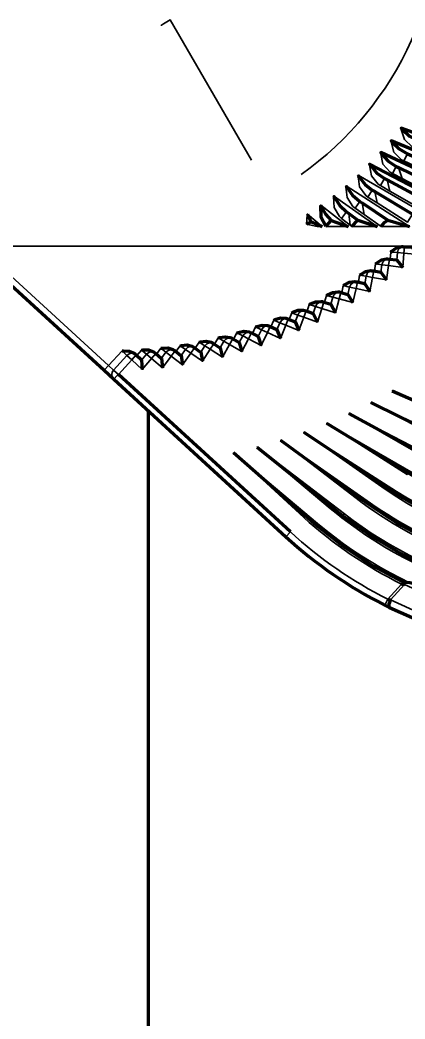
# Model space of a CAD drawing. Header units: millimetres. Extents: x 0 to 174, y 0 to 33.
# Drawn here: x 31.323 to 31.668, y 16.521 to 17.417 of the extents above; entities that cross this region are included whole.
import ezdxf

# ---------------------------------------------------------------- set-up
doc = ezdxf.new("R2010")
doc.units = ezdxf.units.MM
doc.layers.add('PDF2_형상', color=157, linetype='Continuous', true_color=0x405f80)

msp = doc.modelspace()

# ---------------------------------------------------------------- linework, layer by layer
at = {"layer": 'PDF2_형상', "lineweight": 35}
for points in [[(31.44945, 17.41153), (31.44972, 17.41181), (31.45014, 17.41194), (31.45194, 17.41306), (31.45792, 17.41653), (31.53055, 17.29083)], [(31.57514, 17.27806), (31.58319, 17.28389), (31.59083, 17.29), (31.59833, 17.29625), (31.6057, 17.30292), (31.61278, 17.30972), (31.61958, 17.31681), (31.62625, 17.32403), (31.63264, 17.33153), (31.63875, 17.33931), (31.64458, 17.34722), (31.65028, 17.35528), (31.65555, 17.36361), (31.66056, 17.37194), (31.66528, 17.38056), (31.66986, 17.38944), (31.67403, 17.39833), (31.67778, 17.40736), (31.67917, 17.41056)], [(31.66472, 17.31958), (31.66486, 17.31847), (31.66778, 17.30944), (31.67472, 17.30292), (31.67694, 17.30181), (31.67972, 17.30847)], [(31.65583, 17.30833), (31.65583, 17.30736), (31.65833, 17.29819), (31.665, 17.29125), (31.66722, 17.29014), (31.67028, 17.29667)], [(31.64639, 17.29764), (31.64639, 17.29667), (31.64847, 17.28736), (31.65486, 17.28014), (31.65695, 17.27889), (31.66028, 17.28528)], [(31.63653, 17.28722), (31.63639, 17.28625), (31.63819, 17.27694), (31.64417, 17.26944), (31.64625, 17.26806), (31.64986, 17.27431)], [(31.6625, 17.28417), (31.66569, 17.27431), (31.69403, 17.25958), (31.69792, 17.26708)], [(31.67611, 17.28597), (31.66722, 17.29014)], [(31.69514, 17.2375), (31.62611, 17.27736), (31.62597, 17.27639)], [(31.62611, 17.27639), (31.62736, 17.26694), (31.63306, 17.25917), (31.635, 17.25778), (31.63889, 17.26389)], [(31.66569, 17.27431), (31.65695, 17.27889)], [(31.62972, 17.2525), (31.63153, 17.24222), (31.64681, 17.23153), (31.67236, 17.23153), (31.61542, 17.26792), (31.61528, 17.26694), (31.61625, 17.2575), (31.62153, 17.24944), (31.62347, 17.24792), (31.62764, 17.25389)], [(31.65472, 17.26319), (31.64625, 17.26806)], [(31.65208, 17.2732), (31.65472, 17.26319), (31.68236, 17.24722), (31.68667, 17.25458)], [(31.61778, 17.24292), (31.61917, 17.23264), (31.62055, 17.23153), (31.64333, 17.23153), (31.60417, 17.25903), (31.60403, 17.25805), (31.60458, 17.24847), (31.60958, 17.24028), (31.61139, 17.23861), (31.61583, 17.24444)], [(31.64333, 17.2525), (31.635, 17.25778)], [(31.64111, 17.26264), (31.64333, 17.2525), (31.67028, 17.23528), (31.67486, 17.2425)], [(31.59722, 17.23153), (31.61736, 17.23153), (31.59264, 17.25056), (31.5925, 17.24958)], [(31.63153, 17.24222), (31.62347, 17.24792)], [(31.58056, 17.24153), (31.58, 17.23361), (31.58944, 17.23153), (31.59, 17.23153)], [(31.59, 17.23306), (31.59, 17.23153), (31.59389, 17.23153), (31.58083, 17.2425), (31.58056, 17.24167)], [(31.61917, 17.23264), (31.61139, 17.23861)], [(31.68167, 17.20792), (31.68167, 17.21389), (31.27611, 17.21389), (31.28583, 17.21389), (31.40264, 17.1068), (31.39875, 17.1025)], [(31.655, 17.20208), (31.65555, 17.20847), (31.66139, 17.20806), (31.66722, 17.2075), (31.66778, 17.21333), (31.66555, 17.21319), (31.66361, 17.21208), (31.66208, 17.21042), (31.66139, 17.20806), (31.66083, 17.20125)], [(31.41139, 17.09889), (31.42333, 17.11195), (31.43278, 17.10333), (31.44097, 17.11319), (31.45083, 17.10486), (31.45875, 17.11514), (31.46889, 17.10736), (31.47625, 17.11792), (31.48681, 17.11056), (31.49375, 17.12139), (31.50458, 17.11444), (31.51097, 17.1257), (31.52208, 17.11931), (31.52806, 17.13069), (31.53945, 17.12472), (31.54486, 17.13639), (31.55653, 17.13097), (31.56139, 17.14292), (31.57319, 17.13805), (31.57764, 17.15014), (31.58972, 17.14569), (31.59361, 17.15806), (31.60583, 17.15417), (31.60917, 17.16667), (31.62153, 17.16333), (31.6243, 17.17583), (31.63681, 17.17306), (31.63903, 17.18583), (31.65167, 17.18361), (31.65333, 17.19639), (31.66611, 17.19472), (31.66722, 17.2075), (31.68, 17.20639)], [(31.64097, 17.19153), (31.64181, 17.19792), (31.6475, 17.19708), (31.64667, 17.19042)], [(31.62639, 17.18153), (31.6275, 17.18778), (31.63333, 17.1868), (31.63208, 17.18014)], [(31.61153, 17.17208), (31.61292, 17.17847), (31.61861, 17.17708), (31.61708, 17.17056)], [(31.59611, 17.16347), (31.59778, 17.16958), (31.60347, 17.16819), (31.60167, 17.16167)], [(31.58042, 17.15542), (31.58236, 17.16153), (31.58792, 17.15972), (31.59361, 17.15806), (31.59542, 17.16361), (31.59319, 17.16389), (31.59097, 17.16333), (31.5893, 17.16194), (31.58792, 17.15972), (31.58597, 17.15333)], [(31.54806, 17.14139), (31.55055, 17.14736), (31.55597, 17.14514), (31.56139, 17.14292), (31.56361, 17.14833), (31.56153, 17.14875), (31.55931, 17.14847), (31.5575, 17.14722), (31.55597, 17.14514), (31.55333, 17.13889)], [(31.56444, 17.14806), (31.56667, 17.15417), (31.57208, 17.15208), (31.56986, 17.14583)], [(31.53153, 17.13556), (31.53417, 17.14139), (31.53958, 17.13889), (31.53667, 17.13278)], [(31.49764, 17.12597), (31.50083, 17.13153), (31.50583, 17.12861), (31.5025, 17.12278)], [(31.51458, 17.13042), (31.51764, 17.13611), (31.52278, 17.13333), (31.52806, 17.13069), (31.53069, 17.13597), (31.52861, 17.13653), (31.52639, 17.13639), (31.52444, 17.13528), (31.52278, 17.13333), (31.51972, 17.12736)], [(31.44542, 17.11708), (31.44945, 17.12222), (31.45403, 17.11875), (31.45875, 17.11514), (31.46236, 17.11986), (31.46028, 17.12083), (31.45819, 17.12097), (31.45597, 17.12028), (31.45403, 17.11875), (31.45, 17.11333)], [(31.46292, 17.11931), (31.46667, 17.12458), (31.47153, 17.12125), (31.47625, 17.11792), (31.47972, 17.12264), (31.47764, 17.12361), (31.47542, 17.12375), (31.47333, 17.12292), (31.47153, 17.12125), (31.46764, 17.11569)], [(31.48028, 17.12222), (31.48375, 17.12764), (31.48875, 17.12458), (31.49375, 17.12139), (31.49681, 17.12639), (31.49486, 17.12722), (31.49264, 17.12722), (31.49056, 17.12639), (31.48875, 17.12458), (31.48514, 17.11889)], [(31.42792, 17.11569), (31.43208, 17.12069), (31.43653, 17.11695), (31.43222, 17.11167)], [(31.73514, 17.04972), (31.73431, 17.04806), (31.65681, 17.08417), (31.74778, 17.04653), (31.74708, 17.04458)], [(31.7143, 17.03583), (31.71347, 17.03417), (31.63764, 17.07361), (31.72681, 17.03195), (31.72597, 17.03014)], [(31.69305, 17.02278), (31.69208, 17.02111), (31.61792, 17.06389), (31.70528, 17.01833), (31.70444, 17.01667)], [(31.67111, 17.01056), (31.67, 17.00903), (31.59792, 17.055), (31.68319, 17.00569), (31.68222, 17.00403)], [(31.64861, 16.99944), (31.6475, 16.99792), (31.5775, 17.04694), (31.66056, 16.99403), (31.65944, 16.99236)], [(31.60236, 16.98014), (31.60125, 16.97875), (31.5357, 17.03375), (31.61389, 16.97375), (31.61264, 16.97222)], [(31.6257, 16.98931), (31.62458, 16.98778), (31.55667, 17.03986), (31.63736, 16.98347), (31.63625, 16.9818)], [(31.57875, 16.97208), (31.5775, 16.97069), (31.51444, 17.02847), (31.58986, 16.96514), (31.58847, 16.96361)], [(31.66056, 16.99403), (31.66889, 16.98889), (31.67736, 16.98389), (31.68597, 16.97917), (31.69472, 16.97472), (31.70361, 16.97028), (31.7125, 16.96625), (31.72167, 16.96236), (31.73083, 16.95875), (31.74, 16.95542), (31.7493, 16.95222), (31.74944, 16.95222)], [(31.61389, 16.97375), (31.62167, 16.96792), (31.62972, 16.96222), (31.63792, 16.95667), (31.64625, 16.95139), (31.65472, 16.94639), (31.66319, 16.94153), (31.67194, 16.93694), (31.68069, 16.9325), (31.68958, 16.92833), (31.69861, 16.92431), (31.69875, 16.92431)], [(31.58986, 16.96514), (31.5975, 16.95889), (31.60528, 16.95292), (31.61319, 16.94708), (31.62125, 16.94139), (31.62945, 16.93597), (31.63778, 16.93083), (31.64625, 16.92583), (31.65486, 16.92097), (31.66361, 16.91639), (31.67236, 16.91208), (31.6725, 16.91208)], [(31.65, 16.89208), (31.65278, 16.89736), (31.66514, 16.91097), (31.66611, 16.91278)], [(31.66889, 16.91222), (31.66778, 16.91042), (31.65528, 16.8968), (31.68208, 16.88458), (31.71055, 16.8743), (31.74014, 16.86597), (31.77056, 16.85986)], [(31.77903, 16.87667), (31.74694, 16.88264), (31.71611, 16.89111), (31.68653, 16.90194), (31.66778, 16.91042)]]:
    msp.add_lwpolyline(points, dxfattribs=at)
at = {"layer": 'PDF2_형상', "lineweight": 70}
for points in [[(31.66486, 17.31847), (31.66555, 17.31861), (31.67222, 17.3125), (31.67972, 17.30847), (31.68195, 17.30764), (31.71875, 17.29361), (31.72792, 17.29028), (31.73056, 17.2893), (31.75972, 17.27875), (31.76167, 17.28431), (31.66472, 17.31958), (31.66555, 17.31861)], [(31.65583, 17.30736), (31.65653, 17.30736), (31.66306, 17.30097), (31.67028, 17.29667), (31.6725, 17.29569), (31.70861, 17.28014), (31.71764, 17.27639), (31.72028, 17.27528), (31.74889, 17.26347), (31.75111, 17.26889), (31.65583, 17.30833), (31.65653, 17.30736)], [(31.74875, 17.2375), (31.74736, 17.24681), (31.74083, 17.25361), (31.73986, 17.25403), (31.64639, 17.29764), (31.64708, 17.29653), (31.64639, 17.29667)], [(31.64708, 17.29653), (31.65319, 17.28986), (31.66028, 17.28528), (31.6625, 17.28417), (31.69792, 17.26708), (31.7068, 17.26292), (31.70931, 17.26167), (31.73736, 17.24861), (31.73986, 17.25403)], [(31.72792, 17.23958), (31.63653, 17.28722), (31.63722, 17.28625), (31.63639, 17.28625)], [(31.63722, 17.28625), (31.64306, 17.27931), (31.64986, 17.27431), (31.65208, 17.2732), (31.68667, 17.25458), (31.69542, 17.25), (31.69792, 17.24861), (31.71931, 17.2375), (31.71847, 17.23764)], [(31.62611, 17.27736), (31.6268, 17.27625), (31.62597, 17.27639)], [(31.6268, 17.27625), (31.63236, 17.26917), (31.63889, 17.26389), (31.64111, 17.26264), (31.67486, 17.2425), (31.68333, 17.2375)], [(31.16083, 17.27236), (31.16083, 14.45611), (31.43833, 14.45611), (31.43833, 17.06611)], [(31.61542, 17.26792), (31.61597, 17.26681), (31.61528, 17.26694)], [(31.61597, 17.26681), (31.62125, 17.25945), (31.62764, 17.25389), (31.62972, 17.2525), (31.65292, 17.23722), (31.67236, 17.23153)], [(31.60417, 17.25903), (31.60486, 17.25792), (31.60403, 17.25805)], [(31.60486, 17.25792), (31.60972, 17.25028), (31.61583, 17.24444), (31.61778, 17.24292), (31.62597, 17.23708), (31.64333, 17.23153)], [(31.59264, 17.25056), (31.59319, 17.2493), (31.5925, 17.24958), (31.59264, 17.24), (31.59722, 17.23167)], [(31.59319, 17.2493), (31.59694, 17.2425), (31.60208, 17.23681), (31.61736, 17.23153)], [(31.58083, 17.2425), (31.58125, 17.24139), (31.58056, 17.24167)], [(31.58125, 17.24139), (31.58403, 17.23569), (31.59, 17.23306), (31.59389, 17.23153)], [(31.58, 17.23361), (31.58403, 17.23569)], [(31.59722, 17.23153), (31.60208, 17.23681)], [(31.62055, 17.23153), (31.62597, 17.23708)], [(31.64681, 17.23153), (31.64986, 17.23514), (31.65292, 17.23722)], [(31.65555, 17.20847), (31.65653, 17.2093), (31.6607, 17.21222), (31.66528, 17.21361), (31.66625, 17.21347), (31.66778, 17.21333), (31.67431, 17.21278), (31.67445, 17.21278), (31.68, 17.20639)], [(31.64181, 17.19792), (31.64278, 17.19861), (31.64708, 17.20139), (31.65167, 17.2025), (31.65264, 17.20236), (31.65417, 17.20222), (31.6607, 17.20139), (31.6607, 17.20125), (31.66083, 17.20125), (31.66611, 17.19472)], [(31.6275, 17.18778), (31.62847, 17.18847), (31.63292, 17.19111), (31.63764, 17.19194), (31.63861, 17.19181), (31.64014, 17.19167), (31.64653, 17.19042), (31.64667, 17.19042), (31.65167, 17.18361)], [(31.61292, 17.17847), (31.61389, 17.17903), (31.61847, 17.18139), (31.6232, 17.18208), (31.62417, 17.18194), (31.62556, 17.18167), (31.63194, 17.18028), (31.63208, 17.18014), (31.63681, 17.17306)], [(31.59778, 17.16958), (31.59889, 17.17028), (31.60347, 17.17236), (31.60819, 17.17292), (31.60917, 17.17278), (31.61069, 17.17236), (31.61694, 17.17056), (31.61708, 17.17056), (31.62153, 17.16333)], [(31.58236, 17.16153), (31.58347, 17.16208), (31.5882, 17.16403), (31.59292, 17.1643), (31.59389, 17.16417), (31.59542, 17.16361), (31.60167, 17.16167), (31.60583, 17.15417)], [(31.60167, 17.16167), (31.60167, 17.16167)], [(31.55055, 17.14736), (31.55167, 17.14792), (31.55653, 17.14944), (31.56139, 17.14931), (31.56222, 17.14889), (31.56361, 17.14833), (31.56972, 17.14583), (31.56986, 17.14583), (31.57319, 17.13805)], [(31.56667, 17.15417), (31.56778, 17.15458), (31.5725, 17.15639), (31.57736, 17.15653), (31.57833, 17.15611), (31.57972, 17.15569), (31.58583, 17.15347), (31.58597, 17.15333), (31.58972, 17.14569)], [(31.53417, 17.14139), (31.53542, 17.14181), (31.54028, 17.14306), (31.545, 17.14278), (31.54597, 17.14236), (31.54736, 17.14181), (31.55333, 17.13903), (31.55333, 17.13889), (31.55653, 17.13097)], [(31.50083, 17.13153), (31.50194, 17.13181), (31.50708, 17.13264), (31.51167, 17.13194), (31.51264, 17.13153), (31.51389, 17.13083), (31.51958, 17.1275), (31.51972, 17.12736), (31.52208, 17.11931)], [(31.51764, 17.13611), (31.51875, 17.13639), (31.52375, 17.1375), (31.52847, 17.13694), (31.52945, 17.13653), (31.53069, 17.13597), (31.53653, 17.13292), (31.53667, 17.13278), (31.53945, 17.12472)], [(31.44945, 17.12222), (31.45055, 17.12236), (31.4557, 17.12264), (31.46028, 17.12125), (31.46111, 17.12069), (31.46236, 17.11986), (31.4675, 17.11583), (31.46764, 17.11569), (31.46889, 17.10736)], [(31.46667, 17.12458), (31.46792, 17.12486), (31.47292, 17.12528), (31.47764, 17.12403), (31.47847, 17.12361), (31.47972, 17.12264), (31.485, 17.11889), (31.48514, 17.11889), (31.48681, 17.11056)], [(31.48375, 17.12764), (31.485, 17.12792), (31.49014, 17.12861), (31.49472, 17.12764), (31.49555, 17.12722), (31.49681, 17.12639), (31.50236, 17.12278), (31.5025, 17.12278), (31.50458, 17.11444)], [(31.41472, 17.11986), (31.41583, 17.11986), (31.42097, 17.11972), (31.42542, 17.11792), (31.42625, 17.11736), (31.42736, 17.11625), (31.43208, 17.11181), (31.43222, 17.11181), (31.43222, 17.11167), (31.43278, 17.10333)], [(31.43208, 17.12069), (31.43333, 17.12083), (31.43833, 17.12083), (31.44292, 17.11917), (31.44375, 17.11861), (31.44486, 17.11764), (31.44986, 17.11347), (31.45, 17.11333), (31.45083, 17.10486)], [(31.56556, 16.95764), (31.41139, 17.09889)], [(31.65681, 17.08417), (31.73514, 17.04972), (31.74708, 17.04458), (31.77611, 17.03389), (31.80597, 17.02542), (31.83625, 17.01958), (31.83597, 17.0175), (31.83847, 17.01778)], [(31.63764, 17.07361), (31.7143, 17.03583), (31.72597, 17.03014), (31.75458, 17.01806), (31.78403, 17.00847), (31.81403, 17.00111), (31.81375, 16.99917), (31.81625, 16.9993)], [(31.61792, 17.06389), (31.69305, 17.02278), (31.70444, 17.01667), (31.73236, 17.00333), (31.76139, 16.99236), (31.79111, 16.98375), (31.79055, 16.9818), (31.7932, 16.9818)], [(31.59792, 17.055), (31.67111, 17.01056), (31.68222, 17.00403), (31.70958, 16.98944), (31.73805, 16.97722), (31.76736, 16.9675), (31.76681, 16.96542), (31.76944, 16.96542)], [(31.5775, 17.04694), (31.64861, 16.99944), (31.65944, 16.99236), (31.68625, 16.97667), (31.71417, 16.96319), (31.74306, 16.95208), (31.74236, 16.95014), (31.74486, 16.95)], [(31.5357, 17.03375), (31.60236, 16.98014), (31.61264, 16.97222), (31.63792, 16.95417), (31.66458, 16.93833), (31.69236, 16.92486), (31.69153, 16.92292), (31.69403, 16.9225)], [(31.55667, 17.03986), (31.6257, 16.98931), (31.63625, 16.9818), (31.66236, 16.96486), (31.68958, 16.95028), (31.71792, 16.93792), (31.71722, 16.93597), (31.71972, 16.93569)], [(31.78528, 16.8775), (31.77931, 16.87889), (31.76986, 16.88097), (31.73861, 16.88889), (31.71236, 16.89736), (31.68292, 16.90917), (31.68069, 16.91), (31.6725, 16.91208), (31.66889, 16.91222), (31.66611, 16.91278), (31.63889, 16.9275), (31.61305, 16.94458), (31.58847, 16.96361), (31.57875, 16.97208), (31.51444, 17.02847)], [(31.66514, 16.91097), (31.66778, 16.91042)], [(31.65278, 16.89736), (31.65528, 16.8968), (31.65375, 16.89292), (31.65361, 16.89125), (31.65375, 16.89056), (31.65389, 16.89028), (31.65417, 16.89)]]:
    msp.add_lwpolyline(points, dxfattribs=at)
msp.add_lwpolyline([(31.28583, 17.21389), (31.28347, 17.20792), (31.27611, 17.20792), (31.28347, 17.20792), (31.39875, 17.1025), (31.40736, 17.09458), (31.56153, 16.95319, 0.067829), (31.65, 16.89208), (31.65417, 16.89), (31.68486, 16.87653), (31.70958, 16.86792), (31.73861, 16.86), (31.76972, 16.85403)], format="xyb", dxfattribs=at)
at = {"layer": 'PDF2_형상', "lineweight": 35}
for points in [[(31.6475, 17.19708), (31.64847, 17.19958), (31.65, 17.20111), (31.65194, 17.20208), (31.65417, 17.20222), (31.65333, 17.19639)], [(31.63333, 17.1868), (31.63903, 17.18583), (31.64014, 17.19167), (31.63792, 17.19153), (31.63583, 17.19069), (31.6343, 17.18917)], [(31.61861, 17.17708), (31.61972, 17.17945), (31.62139, 17.18097), (31.62333, 17.18167), (31.62556, 17.18167), (31.6243, 17.17583)], [(31.60347, 17.16819), (31.60472, 17.17042), (31.60639, 17.17181), (31.60847, 17.1725), (31.61069, 17.17236), (31.60917, 17.16667)], [(31.57208, 17.15208), (31.57347, 17.15431), (31.57542, 17.15555), (31.5775, 17.15597), (31.57972, 17.15569), (31.57764, 17.15014)], [(31.53958, 17.13889), (31.54111, 17.14097), (31.54306, 17.14208), (31.54514, 17.14236), (31.54736, 17.14181), (31.54486, 17.13639)], [(31.50583, 17.12861), (31.51097, 17.1257), (31.51389, 17.13083), (31.51181, 17.13153), (31.50958, 17.13139), (31.50764, 17.13042)], [(31.40708, 17.10278), (31.40264, 17.1068), (31.41472, 17.11986), (31.41903, 17.11583)], [(31.41903, 17.11583), (31.42333, 17.11195), (31.42736, 17.11625), (31.42542, 17.1175), (31.42319, 17.11778), (31.42111, 17.11736)], [(31.43653, 17.11695), (31.44097, 17.11319), (31.44486, 17.11764), (31.44292, 17.11875), (31.44069, 17.11903), (31.43861, 17.11847)], [(31.40736, 17.09458), (31.41028, 17.09778), (31.41139, 17.09889), (31.40708, 17.10278), (31.40583, 17.10097), (31.40542, 17.09875), (31.40583, 17.09653)]]:
    msp.add_lwpolyline(points, close=True, dxfattribs=at)
for points in [[(31.73278, 16.93639), (31.74236, 16.95014, -0.071312), (31.6475, 16.99792)], [(31.70694, 16.92264), (31.71722, 16.93597, -0.072483), (31.62458, 16.98778)], [(31.68069, 16.91), (31.69153, 16.92292, -0.072089), (31.60125, 16.97875)], [(31.65278, 16.89736, -0.070221), (31.56556, 16.95764), (31.56153, 16.95319)]]:
    msp.add_lwpolyline(points, format="xyb", dxfattribs=at)
for centre, radius, start, end in [((31.85632, 17.29453), 0.38039, 234.85728, 249.69307), ((31.82859, 17.24498), 0.37186, 227.52803, 243.92423)]:
    msp.add_arc(centre, radius, start, end, dxfattribs=at)

doc.saveas('drawing.dxf')
